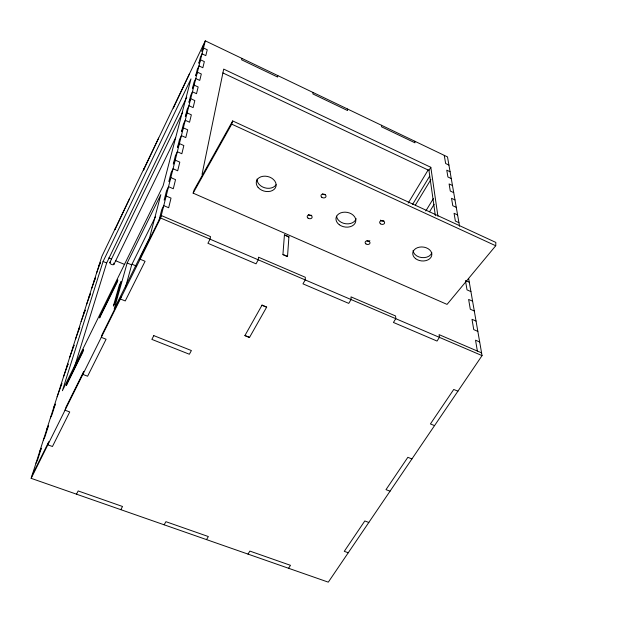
<?xml version="1.0" encoding="UTF-8"?>
<svg xmlns="http://www.w3.org/2000/svg" width="623" height="623" viewBox="0 0 623 623"><rect width="100%" height="100%" fill="white"/><g stroke="black" fill="none" stroke-linecap="round" stroke-linejoin="round"><path stroke-width="0.93" d="M312.98 92.445L312.917 93.956L347.572 110.551L347.548 109.009M495.721 245.758L495.853 242.425L232.667 120.932L194.135 189.89L193.138 193.146L447.057 304.398L495.721 245.758L231.733 124.148L232.667 120.932M277.765 75.57L277.609 77.05L241.615 59.816L241.872 58.375M202.039 174.393L223.688 69.098L430.82 167.299L437.938 216.267M468.667 278.606L482.054 355.616L328.298 582.155L31.15 478.339L160.633 218.027L205.294 40.845L447.501 156.91L459.556 226.211M159.192 219.685L161.707 209.756L163.763 205.621L168.669 207.739L171.021 198.114L166.185 196.011L164.153 200.108L166.536 190.724L168.537 186.666L173.303 188.753L175.53 179.642L170.827 177.578L168.849 181.597L171.099 172.711L173.062 168.732L177.687 170.78L179.798 162.151L175.227 160.119L173.295 164.059L175.429 155.633L177.345 151.732L181.846 153.749L183.847 145.564L179.401 143.563L177.508 147.433L179.533 139.435L181.41 135.604L185.794 137.59L187.694 129.81L183.364 127.847L181.511 131.64L183.442 124.039L185.272 120.278L189.548 122.225L191.347 114.834L187.134 112.895L185.319 116.618L187.157 109.383L188.948 105.7L193.114 107.615L194.835 100.568L190.716 98.668L188.948 102.32L190.693 95.428L192.445 91.807L196.51 93.691L198.153 86.979L194.135 85.102L192.398 88.692L194.065 82.111L195.786 78.56L199.749 80.414L201.315 74.005L197.398 72.159L195.7 75.687L197.289 69.402L198.978 65.906L202.849 67.736L204.344 61.607L200.513 59.8L198.846 63.266L200.372 57.254L202.023 53.819L205.808 55.618L207.241 49.762L203.495 47.971L201.86 51.382L203.674 44.217M189.322 74.129L173.35 108.075L173.778 106.533M125.348 287.904L131.679 264.861L155.61 216.5M127.162 262.992L114.196 309.024L149.582 237.791L160.827 194.641L127.162 262.992L131.679 264.861M158.639 138.08L143.407 170.476L143.897 168.81M129.529 198.753L114.975 229.708L115.528 227.932M74.075 368.286L106.665 262.968L186.76 97.235M103.075 261.496L62.386 390.714L163.14 185.747L190.981 78.887L103.075 261.496L106.665 262.968M31.15 478.339L101.876 256.388L205.294 40.845M98.948 265.577L100.319 262.742L96.557 273.092M94.112 280.763L95.498 277.889L91.62 288.589M89.073 296.571L90.483 293.659L86.472 304.733M83.817 313.058L85.25 310.106L81.107 321.569M109.85 262.485L182.703 112.163M78.342 330.26L79.791 327.27L75.508 339.146M72.618 348.226L74.09 345.189L69.659 357.509M114.017 264.199L175.593 137.722M66.63 367.002L68.133 363.925L63.538 376.713M60.369 386.649L61.895 383.527L57.129 396.82M53.812 407.224L55.369 404.062L51.982 414.708L50.416 417.885M46.935 428.811L48.516 425.602L44.965 436.77L43.369 439.994M39.716 451.465L41.32 448.217L37.59 459.945L35.97 463.224M32.123 475.279L48.75 441.839L47.815 444.838L52.449 446.504L69.729 411.951L65.033 410.214L65.937 407.271L83.7 371.534L82.851 374.407L87.602 376.214L106.089 339.231L101.284 337.347L102.086 334.559L121.119 296.275L120.364 298.985L125.239 300.948L145.073 261.286L140.136 259.23L140.829 256.614L161.271 215.511L210.512 236.623L210.06 239.185L207.911 243.281L256.037 263.817L258.241 259.807L258.514 257.206L305.332 277.282L305.223 279.922L302.965 283.847L348.748 303.385L351.061 299.538L351.014 296.867L395.582 315.978L395.784 318.688L393.425 322.449L437.027 341.054L439.433 337.37L439.09 334.637L481.579 352.852M76.473 494.179L78.171 490.94L122.536 506.483L120.792 509.661M193.138 193.146L231.733 124.148M164.122 524.8L165.92 521.685L208.355 536.551L206.517 539.611M408.197 203.098L428.242 169.791M435.368 215.675L428.951 170.406L430.82 167.299M412.519 204.531L429.597 176.254M415.393 205.099L430.898 179.502M425.782 210.995L433.367 198.597M429.551 211.781L434.13 204.313M247.985 554.096L249.87 551.09L290.497 565.326L288.566 568.277M348.249 552.765L344.278 551.332L364.805 520.968L368.816 522.456M390.037 491.189L385.987 489.647L407.847 457.321L411.935 458.925M434.55 425.61L430.415 423.944L453.739 389.461L457.913 391.189M244.956 335.486L249.558 337.362M132.006 264.245L136.468 266.083M108.776 257.914L111.431 259.012M115.855 260.835L124.701 264.479M261.971 305.278L266.613 307.217M160.633 218.027L482.054 355.616M283.006 254.48L287.6 256.466M479.687 341.98L475.536 340.189L477.374 351.053M477.841 331.381L473.745 329.606L472 319.288L476.05 321.055M284.353 235.003L288.823 236.966M474.298 310.994L470.295 309.234L468.636 299.429L472.592 301.174M470.926 291.603L467.016 289.866L465.599 281.464M465.443 280.529L469.298 282.258M458.941 222.691L455.374 221.04L454.066 213.292L457.594 214.927M456.277 207.342L452.781 205.715L451.527 198.301L454.985 199.913M453.715 192.647L450.297 191.043L449.097 183.941L452.485 185.537M222.878 72.93L428.951 170.406M450.086 171.753L446.769 170.172L447.921 176.987L451.27 178.575M448.926 165.072L445.64 163.506L444.261 155.361M414.793 141.234L414.988 142.823L381.595 126.835L381.478 125.27M113.643 263.171A2.258 1.145 24.3 0 1 113.168 264.736A2.258 1.145 24.3 0 1 110.224 263.521A2.258 1.145 24.3 0 1 110.699 261.956M325.44 194.469A2.539 1.908 11.7 0 1 322.395 193.955M311.734 215.246A2.5 1.846 11.9 0 1 308.284 214.46M276.059 184.735A10.077 7.515 14.8 0 1 264.635 187.764A10.077 7.515 14.8 0 1 257.081 179.042M356.154 218.626A9.984 7.414 10.1 0 1 345.788 223.766A9.984 7.414 10.1 0 1 336.552 216.119M431.864 252.79A9.555 6.985 5.8 0 1 421.584 257.572A9.555 6.985 5.8 0 1 413.096 250.399M369.867 240.696A2.453 1.799 8.6 0 1 366.947 240.891M383.924 220.892A2.492 1.861 8.1 0 1 380.497 220.106M288.908 236.802L287.514 256.629L282.92 254.643L284.438 234.848L288.908 236.802M121.096 281.612L115.255 302.256L113.378 306.033L119.258 285.326L121.096 281.612M117.786 280.007L117.085 282.445L99.618 317.925L100.365 315.417L117.786 280.007M83.49 349.721L82.703 352.291L66.311 385.598L67.128 382.966L83.49 349.721M153.811 335.626L151.856 339.387L189.376 354.246L191.386 350.547L153.811 335.626M262.057 305.122L244.87 335.641L249.465 337.51L266.699 307.053L262.057 305.122M321.756 197.234A2.547 1.908 11.6 0 0 325.954 196.658A2.547 1.908 11.6 0 0 322.776 194.08A2.547 1.908 11.6 0 0 321.756 197.234M308.058 218.143A2.508 1.846 11.8 0 0 312.107 217.427A2.508 1.846 11.8 0 0 308.821 215.036A2.508 1.846 11.8 0 0 308.058 218.143M339.286 224.724A10.015 7.414 10 0 0 355.624 221.928A10.015 7.414 10 0 0 342.743 212.334A10.015 7.414 10 0 0 339.286 224.724M365.927 243.889A2.461 1.799 8.6 0 0 369.961 243.204A2.461 1.799 8.6 0 0 366.815 240.891A2.461 1.799 8.6 0 0 365.927 243.889M380.451 223.805A2.5 1.861 8.1 0 0 384.562 223.089A2.5 1.861 8.1 0 0 381.385 220.706A2.5 1.861 8.1 0 0 380.451 223.805M415.642 258.693A9.579 6.993 5.8 0 0 431.56 256.108A9.579 6.993 5.8 0 0 419.661 247.113A9.579 6.993 5.8 0 0 415.642 258.693M258.14 187.453A10.1 7.523 14.7 0 0 275.288 187.998A10.1 7.523 14.7 0 0 265.149 176.169A10.1 7.523 14.7 0 0 258.14 187.453"/></g></svg>
